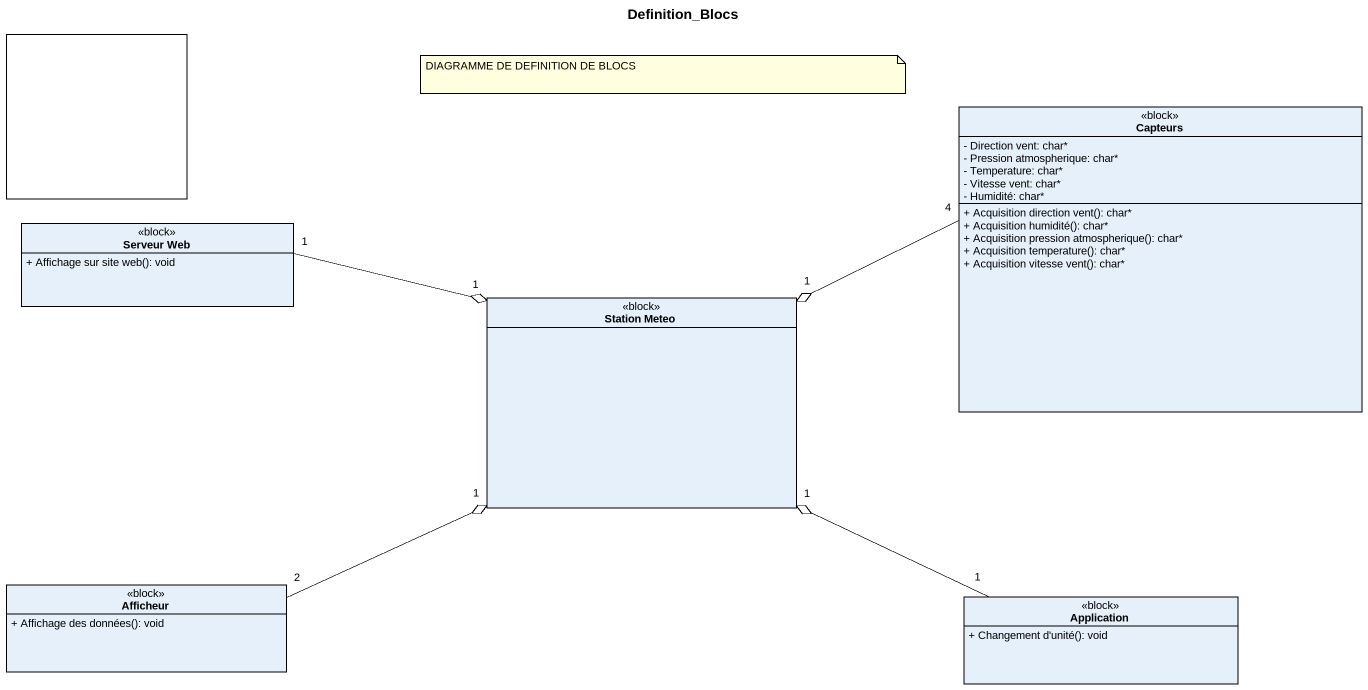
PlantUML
@startuml
title Definition_Blocs
allowmixing
hide circle
hide empty members
skinparam classAttributeIconSize 0
rectangle " " as rectangle1
class Capteurs <<block>> {
  - Direction vent: char*
  - Pression atmospherique: char*
  - Temperature: char*
  - Vitesse vent: char*
  - Humidité: char*
  + Acquisition direction vent(): char*
  + Acquisition humidité(): char*
  + Acquisition pression atmospherique(): char*
  + Acquisition temperature(): char*
  + Acquisition vitesse vent(): char*
}
class "Serveur Web" as Serveur_Web <<block>> {
  + Affichage sur site web(): void
}
class "Station Meteo" as Station_Meteo <<block>>
class Afficheur <<block>> {
  + Affichage des données(): void
}
class Application <<block>> {
  + Changement d'unité(): void
}
Capteurs "4" -left-o "1" Station_Meteo
Serveur_Web "1" -right-o "1" Station_Meteo
Afficheur "2" -right-o "1" Station_Meteo
Application "1" -left-o "1" Station_Meteo
note as N1
  DIAGRAMME DE DEFINITION DE BLOCS
end note
@enduml
